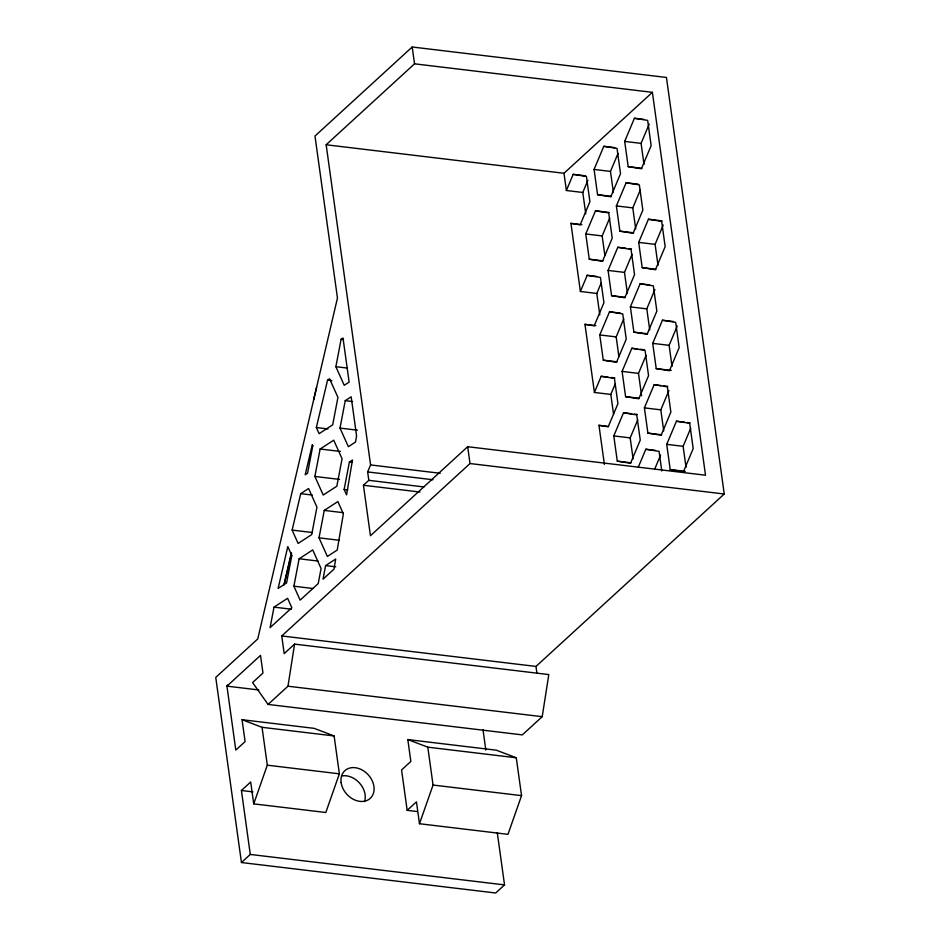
<?xml version="1.0" encoding="UTF-8"?>
<svg xmlns="http://www.w3.org/2000/svg" width="940" height="940" viewBox="0 0 940 940"><rect width="100%" height="100%" fill="white"/><g stroke="black" fill="none" stroke-linecap="round" stroke-linejoin="round"><path stroke-width="1.41" d="M268.076 704.424L287.969 686.212L294.572 644.111L548.819 674.579L542.204 716.68L522.323 734.892L268.076 704.424L252.59 682.558L262.977 673.052L260.521 655.38L226.939 686.141L258.899 689.972M274.01 607.134L270.086 627.65L291.835 607.734L287.605 598.298L274.01 607.134L291.447 609.226M313.678 399.7L316.604 387.233M293.891 586.207L299.132 558.771L312.738 549.935L321.081 568.536L318.202 583.587L300.142 600.131L293.891 586.207L312.773 588.475M314.877 476.451L320.129 449.014L333.724 440.179L342.078 458.779L336.826 486.227L323.231 495.051L314.877 476.451L339.575 479.412M335.874 366.694L341.114 339.258L343.006 338.024L349.128 382.11L344.216 385.294L335.874 366.694L347.495 368.092M319.012 537.845L324.265 510.408L337.86 501.572L343.359 513.827L337.225 550.041L327.367 556.445L319.012 537.845L339.352 540.277M340.01 428.088L345.25 400.652L351.161 396.809L356.577 435.819L355.52 442.035L348.352 446.688L340.01 428.088L357.435 430.179M325.616 565.598L323.019 579.181L333.982 569.147L335.697 559.042L325.616 565.598L335.78 566.808M344.134 489.481L349.386 462.034L352.477 460.036L346.566 494.887L344.134 489.481L347.765 489.916M283.927 584.833L291.353 552.732M292.129 530.09L300.73 493.653L308.602 488.541L316.945 507.154L311.704 534.59L298.109 543.426L292.129 530.09L312.468 532.534M316.345 427.547L327.555 380.113L329.588 378.785L337.942 397.385L332.69 424.833L319.095 433.669L316.345 427.547L327.978 428.934M284.209 584.61L291.576 553.437M242.05 719.711L314.124 728.347L334.111 735.95L339.375 773.82L325.804 812.501L253.73 803.865L267.301 765.184L262.049 727.313L242.05 719.711L245.093 741.59L235.811 750.096L226.893 685.812L228.256 684.931M407.819 739.58L496.297 750.179L516.283 757.781L521.547 795.639L507.976 834.332L419.487 823.734L433.058 785.041L427.806 747.171L407.819 739.58L410.851 761.459L401.568 769.954L407.173 810.351L417.325 811.561M368.809 480.34L367.646 471.927L370.583 464.936L326.156 144.772L414.54 63.826L652.384 92.332L705.517 475.217L467.673 446.712L370.442 535.753L363.439 485.263L368.809 480.34L423.916 486.944M587.876 180.351L582.788 192.465L566.385 190.503L573.177 174.346L585.479 175.827M603.797 146.311L617.028 148.414L620.529 173.665L610.8 196.801L597.57 194.697L594.068 169.447L603.797 146.311L614.725 147.615M613.385 192.453L610.471 171.409L618.038 153.42M595.49 210.819L608.721 212.934L612.222 238.172L602.493 261.308L589.263 259.205L585.761 233.954L595.49 210.819L609.155 212.464M634.418 118.275L647.648 120.379L651.15 145.618L641.421 168.765L628.19 166.65L624.677 141.411L634.418 118.275L643.982 119.415M604.89 255.562L602.164 235.928L609.731 217.927M644.006 164.406L641.08 143.374L649.199 124.092M601.33 282.682L596.794 293.445L580.391 291.482L587.183 275.326L596.759 276.478M626.111 182.783L639.341 184.886L642.843 210.137L633.114 233.273L619.883 231.158L616.382 205.919L626.111 182.783L638.413 184.252M635.698 228.925L632.784 207.881L640.352 189.892M617.803 247.291L631.045 249.394L634.547 274.644L624.818 297.78L611.576 295.677L608.074 270.426L617.803 247.291L626.005 248.278M627.403 293.433L624.477 272.389L632.044 254.399M609.508 311.798L622.738 313.913L626.24 339.152L616.511 362.288L603.28 360.185L599.767 334.934L609.508 311.798L620.435 313.114M648.424 219.255L661.654 221.358L665.168 246.609L655.427 269.745L642.196 267.63L638.695 242.391L648.424 219.255L662.089 220.888M618.896 356.542L616.17 336.908L623.749 318.907M658.012 265.397L655.098 244.353L663.205 225.071M615.336 383.661L610.812 394.424L594.409 392.462L601.201 376.305L608.039 377.128M640.116 283.762L653.359 285.866L656.86 311.116L647.131 334.252L633.889 332.149L630.388 306.898L640.116 283.762L649.693 284.902M649.716 329.905L646.791 308.861L654.898 289.579M631.821 348.27L645.052 350.385L648.553 375.624L638.824 398.76L625.593 396.656L622.092 371.406L631.821 348.27L637.285 348.928M641.609 395.811L638.495 373.38L646.062 355.379M623.514 412.778L636.744 414.893L640.258 440.132L630.517 463.267L617.286 461.164L613.785 435.925L623.514 412.778L631.715 413.764M662.442 320.235L675.672 322.338L679.173 347.589L669.445 370.724L656.214 368.609L652.712 343.37L662.442 320.235L673.369 321.539M633.102 458.92L630.188 437.887L637.755 419.886M672.03 366.377L669.116 345.332L677.223 326.051M654.134 384.742L667.365 386.845L670.866 412.096L661.137 435.232L647.907 433.129L644.405 407.878L654.134 384.742L660.973 385.565M663.722 430.884L660.808 409.84L668.916 390.558M638.26 467.251L645.827 449.25L655.403 450.401M654.663 469.213L660.609 455.078M676.448 421.214L689.678 423.317L693.191 448.568L683.451 471.704L670.22 469.601L666.718 444.35L676.448 421.214L684.649 422.201M686.036 467.356L683.121 446.312L690.689 428.323M294.572 644.111L284.186 653.629L281.742 635.957L535.976 666.425L724.246 494.005L666.448 77.468L412.202 47L314.982 136.042L337.46 298.027L257.748 638.953L215.754 677.411L241.451 862.532L495.697 893L504.533 884.904L497.272 832.582M326.156 144.772L563.988 173.277L652.384 92.332M281.742 635.957L470.012 463.538L724.246 494.005M241.451 862.532L250.287 854.437L241.416 790.481L250.698 781.986L253.73 803.865M407.173 810.351L416.455 801.843L419.487 823.734M624.677 141.411L641.08 143.374M628.19 166.65L641.856 168.295M594.068 169.447L610.471 171.409M597.57 194.697L611.235 196.331M616.382 205.919L632.784 207.881M580.391 291.482L570.944 223.368L581.884 224.684M619.883 231.158L633.548 232.803M585.761 233.954L602.164 235.928M638.695 242.391L655.098 244.353M628.743 248.607L631.48 248.924M589.263 259.205L602.928 260.838M642.196 267.63L655.861 269.275M608.074 270.426L624.477 272.389M611.576 295.677L625.253 297.31M630.388 306.898L646.791 308.861M594.409 392.462L584.962 324.347L595.889 325.663M633.889 332.149L647.566 333.782M599.767 334.934L616.17 336.908M652.712 343.37L669.116 345.332M640.023 349.257L644.123 349.751M603.28 360.185L616.945 361.818M656.214 368.609L671.242 370.419M622.092 371.406L638.495 373.38M341.114 339.258L343.535 339.54M610.765 377.457L614.866 377.951M663.699 385.894L667.8 386.375M625.593 396.656L639.259 398.29M644.405 407.878L660.808 409.84M634.453 414.094L637.179 414.423M687.387 422.518L690.125 422.847M327.555 380.113L331.914 380.63M604.397 464.454L598.968 425.327L608.533 426.478M647.907 433.129L661.572 434.762M345.25 400.652L352.524 401.521M613.785 435.925L630.188 437.887M666.718 444.35L683.121 446.312M617.286 461.164L630.952 462.797M670.22 469.601L685.26 471.398M320.129 449.014L340.468 451.447M349.386 462.034L352.288 462.386M370.583 464.936L440.19 473.278M367.646 471.927L433.023 479.764M363.439 485.263L419.992 492.043M300.73 493.653L312.35 495.051M324.265 510.408L343.147 512.664M299.132 558.771L318.026 561.039M287.969 686.212L542.204 716.68M262.049 727.313L334.111 735.95M427.806 747.171L516.283 757.781M267.301 765.184L339.375 773.82M433.058 785.041L521.547 795.639M241.416 790.481L252.942 791.868M250.287 854.437L504.533 884.904M573.177 174.346L586.407 176.462L589.909 201.701L580.18 224.836L570.944 223.368M587.183 275.326L600.425 277.441L603.927 302.68L594.197 325.816L584.962 324.347M601.201 376.305L614.431 378.421L617.933 403.66L608.204 426.807L598.968 425.327M645.827 449.25L659.069 451.365L661.784 470.999M582.788 192.465L585.761 213.897M596.794 293.445L599.779 314.888M610.812 394.424L613.585 414.434M563.988 173.277L566.385 190.503M535.976 666.425L536.928 673.216M412.202 47L414.54 63.826M467.673 446.712L470.012 463.538M482.995 729.687L485.815 750.038M342.184 775.876A18.777 14.453 47.5 0 1 359.75 783.326A18.777 14.453 47.5 0 1 364.544 801.538M291.823 555.516L286.571 582.953L278.134 588.44L287.805 546.563L291.823 555.516M312.809 445.76L307.568 473.196L305.206 474.735L312.315 444.632L312.809 445.76M341.126 782.573A18.777 14.453 47.5 0 0 367.752 800.093A18.777 14.453 47.5 0 0 363.71 770.941A18.777 14.453 47.5 0 0 341.126 782.573"/></g></svg>
